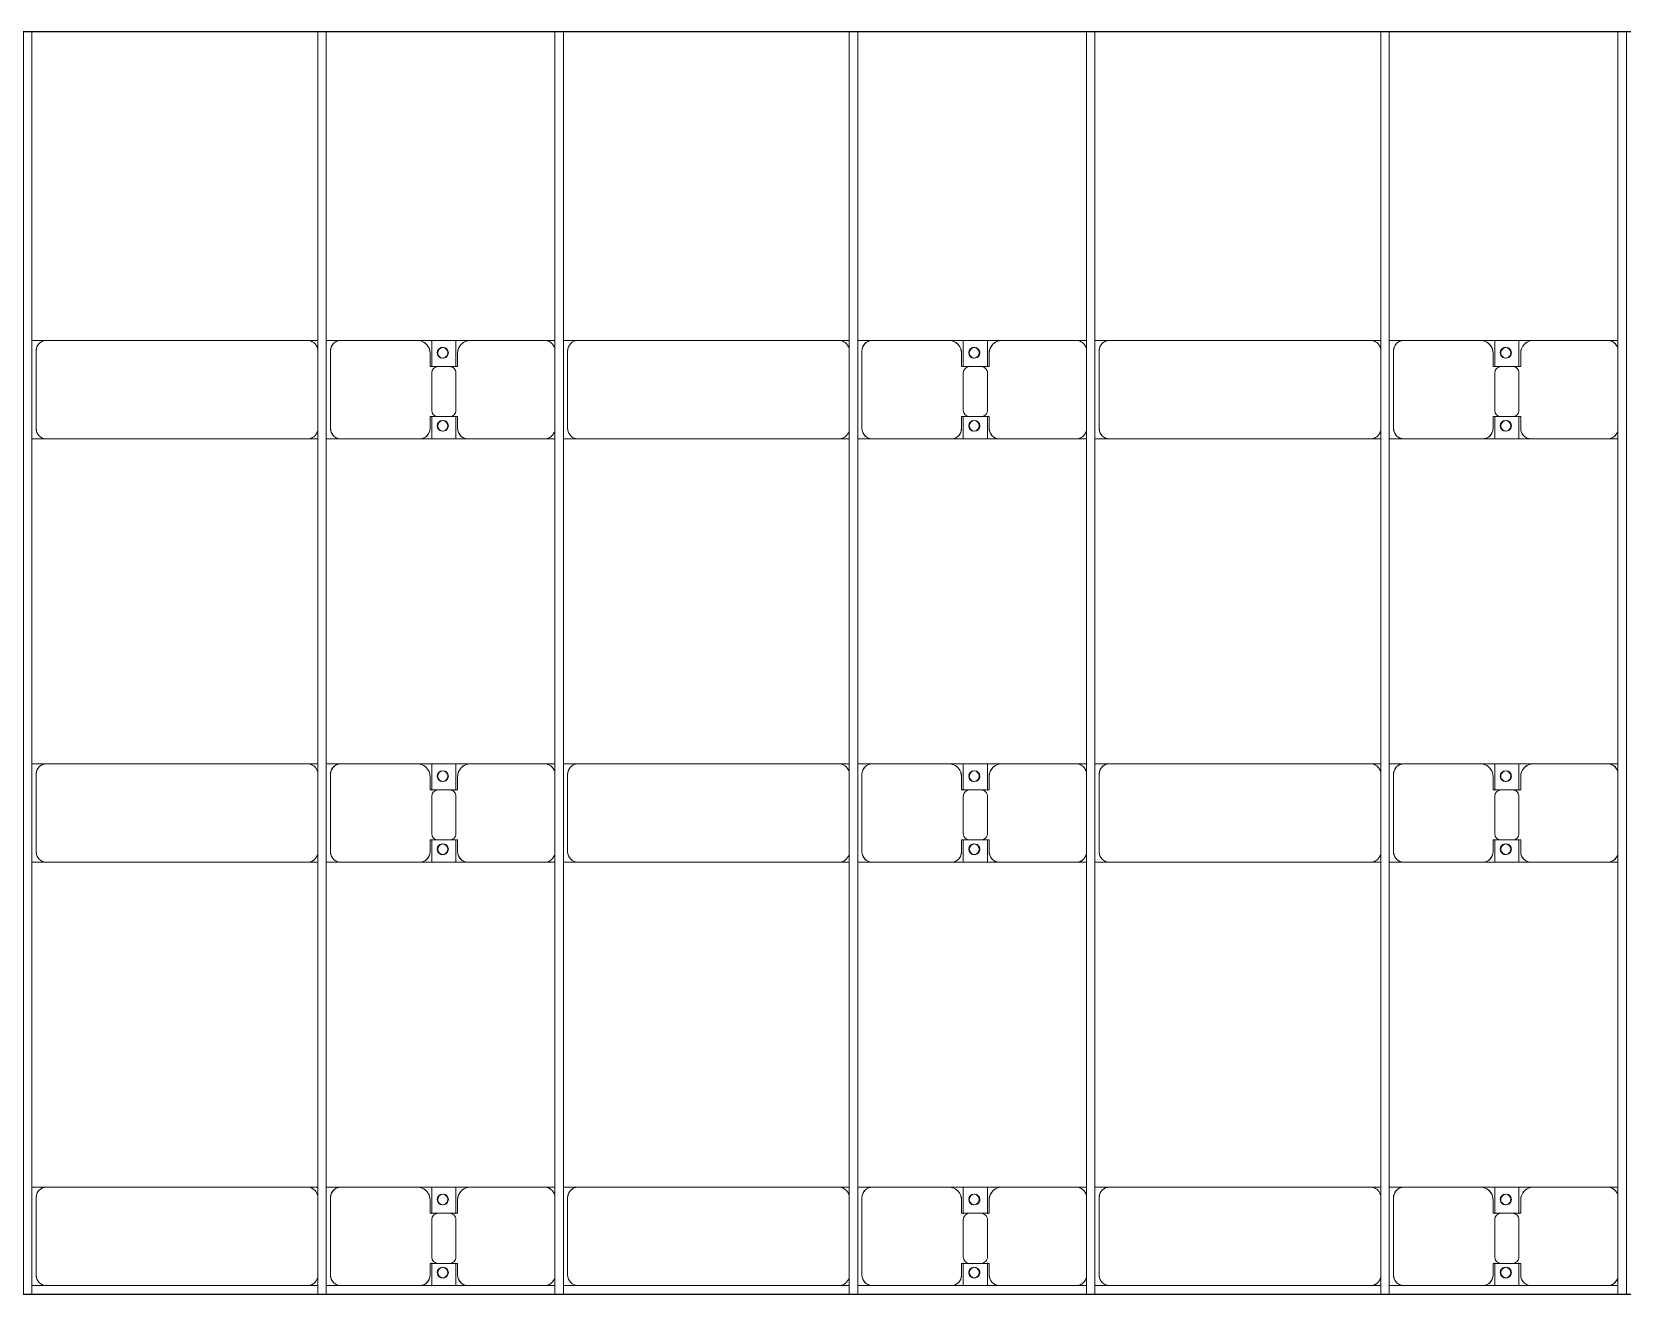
# Model space of a CAD drawing. Header units: millimetres. Extents: x -248177 to 167033, y 156986 to 268923.
# Drawn here: x -211514 to -204003, y 228459 to 234420 of the extents above; entities that cross this region are included whole.
import ezdxf

# ---------------------------------------------------------------- set-up
doc = ezdxf.new("R2010")
doc.units = ezdxf.units.MM
for name, color, linetype, lineweight in [('A-DETL-MBND', 5, 'Continuous', 9), ('A-GENM', 13, 'Continuous', 9), ('S-BEAM', 12, 'Continuous', 9)]:
    doc.layers.add(name, color=color, linetype=linetype, lineweight=lineweight)

# ---------------------------------------------------------------- blocks, each defined once
blk = doc.blocks.new('Dai phao do pin - DẢI PHAO ĐỠ PIN-V34-BỐ TRÍ KHUNG KẾT CẤU BÈ PIN 02')
at = {"layer": 'A-DETL-MBND', "color": 8}
for p, q in [((26919.7, 241.6), (26989.7, 241.6)), ((26919.7, 241.6), (26989.7, 241.6)), ((28220.3, 241.6), (26989.7, 241.6)), ((28220.3, 241.6), (28269.7, 241.6)), ((28220.3, 241.6), (28269.7, 241.6)), ((28309.7, 241.6), (28379.7, 241.6)), ((28309.7, 241.6), (28379.7, 241.6)), ((28739.7, 241.6), (28379.7, 241.6)), ((28739.7, 241.6), (28922.2, 241.6)), ((28922.2, 241.6), (28739.7, 241.6)), ((28807.8, 241.6), (28990.3, 241.6)), ((28807.8, 116.2), (28807.8, 241.6)), ((28990.3, 241.6), (28807.8, 241.6)), ((28922.2, 241.6), (28922.2, 116.2)), ((29340.3, 241.6), (28990.3, 241.6)), ((29340.3, 241.6), (29389.7, 241.6)), ((29340.3, 241.6), (29389.7, 241.6)), ((29429.7, 241.6), (29499.7, 241.6)), ((29429.7, 241.6), (29499.7, 241.6)), ((30730.3, 241.6), (29499.7, 241.6)), ((30730.3, 241.6), (30779.7, 241.6)), ((30730.3, 241.6), (30779.7, 241.6)), ((30819.7, 241.6), (30889.7, 241.6)), ((30819.7, 241.6), (30889.7, 241.6)), ((31249.7, 241.6), (30889.7, 241.6)), ((31249.7, 241.6), (31432.2, 241.6)), ((31432.2, 241.6), (31249.7, 241.6)), ((31317.8, 241.6), (31500.3, 241.6)), ((31317.8, 116.2), (31317.8, 241.6)), ((31500.3, 241.6), (31317.8, 241.6)), ((31432.2, 241.6), (31432.2, 116.2)), ((31850.3, 241.6), (31500.3, 241.6)), ((31850.3, 241.6), (31899.7, 241.6)), ((31850.3, 241.6), (31899.7, 241.6)), ((31939.7, 241.6), (32009.7, 241.6)), ((31939.7, 241.6), (32009.7, 241.6)), ((33240.3, 241.6), (32009.7, 241.6)), ((33240.3, 241.6), (33289.7, 241.6)), ((33240.3, 241.6), (33289.7, 241.6)), ((33329.7, 241.6), (33399.7, 241.6)), ((33329.7, 241.6), (33399.7, 241.6)), ((33759.7, 241.6), (33399.7, 241.6)), ((33759.7, 241.6), (33942.2, 241.6)), ((33942.2, 241.6), (33759.7, 241.6)), ((33827.8, 241.6), (34010.3, 241.6)), ((33827.8, 116.2), (33827.8, 241.6)), ((34010.3, 241.6), (33827.8, 241.6)), ((33942.2, 241.6), (33942.2, 116.2)), ((34360.3, 241.6), (34010.3, 241.6)), ((34360.3, 241.6), (34409.7, 241.6)), ((34360.3, 241.6), (34409.7, 241.6)), ((26939.7, 191.6), (26939.7, -173.4)), ((28329.7, 191.6), (28329.7, -173.4)), ((28799.7, 118.2), (28799.7, 181.6)), ((28930.3, 181.6), (28930.3, 118.2)), ((29449.7, 191.6), (29449.7, -173.4)), ((30839.7, 191.6), (30839.7, -173.4)), ((31309.7, 118.2), (31309.7, 181.6)), ((31440.3, 181.6), (31440.3, 118.2)), ((31959.7, 191.6), (31959.7, -173.4)), ((33349.7, 191.6), (33349.7, -173.4)), ((33819.7, 118.2), (33819.7, 181.6)), ((33950.3, 181.6), (33950.3, 118.2)), ((28892.2, 118.2), (28799.7, 118.2)), ((28807.8, 88.2), (28807.8, -88.2)), ((28930.3, 118.2), (28837.8, 118.2)), ((28922.2, -88.2), (28922.2, 88.2)), ((31402.2, 118.2), (31309.7, 118.2)), ((31317.8, 88.2), (31317.8, -88.2)), ((31440.3, 118.2), (31347.8, 118.2)), ((31432.2, -88.2), (31432.2, 88.2)), ((33912.2, 118.2), (33819.7, 118.2)), ((33827.8, 88.2), (33827.8, -88.2)), ((33950.3, 118.2), (33857.8, 118.2)), ((33942.2, -88.2), (33942.2, 88.2)), ((28799.7, -173.4), (28799.7, -118.2)), ((28799.7, -118.2), (28892.2, -118.2)), ((28807.8, -223.4), (28807.8, -116.2)), ((28837.8, -118.2), (28930.3, -118.2)), ((28922.2, -116.2), (28922.2, -223.4)), ((28930.3, -118.2), (28930.3, -173.4)), ((31309.7, -173.4), (31309.7, -118.2)), ((31309.7, -118.2), (31402.2, -118.2)), ((31317.8, -223.4), (31317.8, -116.2)), ((31347.8, -118.2), (31440.3, -118.2)), ((31432.2, -116.2), (31432.2, -223.4)), ((31440.3, -118.2), (31440.3, -173.4)), ((33819.7, -173.4), (33819.7, -118.2)), ((33819.7, -118.2), (33912.2, -118.2)), ((33827.8, -223.4), (33827.8, -116.2)), ((33857.8, -118.2), (33950.3, -118.2)), ((33942.2, -116.2), (33942.2, -223.4)), ((33950.3, -118.2), (33950.3, -173.4)), ((26989.7, -223.4), (26919.7, -223.4)), ((26989.7, -223.4), (26919.7, -223.4)), ((26989.7, -223.4), (28220.3, -223.4)), ((28269.7, -223.4), (28220.3, -223.4)), ((28269.7, -223.4), (28220.3, -223.4)), ((28379.7, -223.4), (28309.7, -223.4)), ((28379.7, -223.4), (28309.7, -223.4)), ((28379.7, -223.4), (28749.7, -223.4)), ((28922.2, -223.4), (28749.7, -223.4)), ((28749.7, -223.4), (28922.2, -223.4)), ((28980.3, -223.4), (28807.8, -223.4)), ((28807.8, -223.4), (28980.3, -223.4)), ((28980.3, -223.4), (29340.3, -223.4)), ((29389.7, -223.4), (29340.3, -223.4)), ((29389.7, -223.4), (29340.3, -223.4)), ((29499.7, -223.4), (29429.7, -223.4)), ((29499.7, -223.4), (29429.7, -223.4)), ((29499.7, -223.4), (30730.3, -223.4)), ((30779.7, -223.4), (30730.3, -223.4)), ((30779.7, -223.4), (30730.3, -223.4)), ((30889.7, -223.4), (30819.7, -223.4)), ((30889.7, -223.4), (30819.7, -223.4)), ((30889.7, -223.4), (31259.7, -223.4)), ((31432.2, -223.4), (31259.7, -223.4)), ((31259.7, -223.4), (31432.2, -223.4)), ((31490.3, -223.4), (31317.8, -223.4)), ((31317.8, -223.4), (31490.3, -223.4)), ((31490.3, -223.4), (31850.3, -223.4)), ((31899.7, -223.4), (31850.3, -223.4)), ((31899.7, -223.4), (31850.3, -223.4)), ((32009.7, -223.4), (31939.7, -223.4)), ((32009.7, -223.4), (31939.7, -223.4)), ((32009.7, -223.4), (33240.3, -223.4)), ((33289.7, -223.4), (33240.3, -223.4)), ((33289.7, -223.4), (33240.3, -223.4)), ((33399.7, -223.4), (33329.7, -223.4)), ((33399.7, -223.4), (33329.7, -223.4)), ((33399.7, -223.4), (33769.7, -223.4)), ((33942.2, -223.4), (33769.7, -223.4)), ((33769.7, -223.4), (33942.2, -223.4)), ((34000.3, -223.4), (33827.8, -223.4)), ((33827.8, -223.4), (34000.3, -223.4)), ((34000.3, -223.4), (34360.3, -223.4)), ((34409.7, -223.4), (34360.3, -223.4)), ((34409.7, -223.4), (34360.3, -223.4))]:
    blk.add_line(p, q, dxfattribs=at)
for centre, radius, start, end in [((26989.7, 191.6), 50, 90, 180), ((26989.7, 191.6), 50, 105, 135), ((28220.3, 191.6), 50, 15, 90), ((28220.3, 191.6), 50, 60, 90), ((28379.7, 191.6), 50, 90, 180), ((28379.7, 191.6), 50, 105, 180), ((28739.7, 181.6), 60, 360, 90), ((28739.7, 181.6), 60, 360, 60), ((28990.3, 181.6), 60, 90, 180), ((28990.3, 181.6), 60, 120, 180), ((29340.3, 191.6), 50, 15, 90), ((29340.3, 191.6), 50, 15, 75), ((29499.7, 191.6), 50, 90, 180), ((29499.7, 191.6), 50, 105, 135), ((30730.3, 191.6), 50, 15, 90), ((30730.3, 191.6), 50, 60, 90), ((30889.7, 191.6), 50, 90, 180), ((30889.7, 191.6), 50, 105, 180), ((31249.7, 181.6), 60, 0, 90), ((31249.7, 181.6), 60, 0, 60), ((31500.3, 181.6), 60, 90, 180), ((31500.3, 181.6), 60, 120, 180), ((31850.3, 191.6), 50, 15, 90), ((31850.3, 191.6), 50, 15, 75), ((32009.7, 191.6), 50, 90, 180), ((32009.7, 191.6), 50, 105, 135), ((33240.3, 191.6), 50, 15, 90), ((33240.3, 191.6), 50, 60, 90), ((33399.7, 191.6), 50, 90, 180), ((33399.7, 191.6), 50, 105, 180), ((33759.7, 181.6), 60, 360, 90), ((33759.7, 181.6), 60, 360, 60), ((34010.3, 181.6), 60, 90, 180), ((34010.3, 181.6), 60, 120, 180), ((34360.3, 191.6), 50, 15, 90), ((34360.3, 191.6), 50, 15, 75), ((26989.7, 191.6), 50, 150, 180), ((28220.3, 191.6), 50, 15, 30), ((28858.6, 183.2), 25, 0, 180), ((28858.6, 183.2), 25, 180, 0), ((28858.6, 183.2), 25, 360, 165), ((28861.4, 183.2), 25, 360, 180), ((28861.4, 183.2), 25, 90, 180), ((28861.4, 183.2), 25, 180, 0), ((28861.4, 183.2), 25, 180, 300), ((28858.6, 183.2), 25, 210, 0), ((28861.4, 183.2), 25, 15, 75), ((28861.4, 183.2), 25, 330, 345), ((29499.7, 191.6), 50, 150, 180), ((30730.3, 191.6), 50, 15, 30), ((31368.6, 183.2), 25, 360, 180), ((31368.6, 183.2), 25, 180, 360), ((31368.6, 183.2), 25, 360, 165), ((31371.4, 183.2), 25, 360, 180), ((31371.4, 183.2), 25, 90, 180), ((31371.4, 183.2), 25, 180, 0), ((31371.4, 183.2), 25, 180, 300), ((31368.6, 183.2), 25, 210, 360), ((31371.4, 183.2), 25, 15, 75), ((31371.4, 183.2), 25, 330, 345), ((32009.7, 191.6), 50, 150, 180), ((33240.3, 191.6), 50, 15, 30), ((33878.6, 183.2), 25, 360, 180), ((33878.6, 183.2), 25, 180, 0), ((33878.6, 183.2), 25, 360, 165), ((33881.4, 183.2), 25, 0, 180), ((33881.4, 183.2), 25, 90, 180), ((33881.4, 183.2), 25, 180, 0), ((33881.4, 183.2), 25, 180, 300), ((33878.6, 183.2), 25, 210, 0), ((33881.4, 183.2), 25, 15, 75), ((33881.4, 183.2), 25, 330, 345), ((28837.8, 88.2), 30, 90, 180), ((28892.2, 88.2), 30, 0, 90), ((31347.8, 88.2), 30, 90, 180), ((31402.2, 88.2), 30, 0, 90), ((33857.8, 88.2), 30, 90, 180), ((33912.2, 88.2), 30, 0, 90), ((28837.8, -88.2), 30, 180, 270), ((28858.6, -161.8), 25, 360, 180), ((28858.6, -161.8), 25, 105, 165), ((28861.4, -161.8), 25, 360, 180), ((28861.4, -161.8), 25, 105, 180), ((28858.6, -161.8), 25, 360, 75), ((28861.4, -161.8), 25, 15, 75), ((28892.2, -88.2), 30, 270, 0), ((31347.8, -88.2), 30, 180, 270), ((31368.6, -161.8), 25, 360, 180), ((31368.6, -161.8), 25, 105, 165), ((31371.4, -161.8), 25, 0, 180), ((31371.4, -161.8), 25, 105, 180), ((31368.6, -161.8), 25, 360, 75), ((31371.4, -161.8), 25, 15, 75), ((31402.2, -88.2), 30, 270, 0), ((33857.8, -88.2), 30, 180, 270), ((33878.6, -161.8), 25, 360, 180), ((33878.6, -161.8), 25, 105, 165), ((33881.4, -161.8), 25, 0, 180), ((33881.4, -161.8), 25, 105, 180), ((33878.6, -161.8), 25, 360, 75), ((33881.4, -161.8), 25, 15, 75), ((33912.2, -88.2), 30, 270, 0), ((26989.7, -173.4), 50, 180, 270), ((26989.7, -173.4), 50, 180, 210), ((26989.7, -173.4), 50, 240, 270), ((28220.3, -173.4), 50, 270, 345), ((28220.3, -173.4), 50, 285, 300), ((28220.3, -173.4), 50, 330, 345), ((28379.7, -173.4), 50, 180, 270), ((28379.7, -173.4), 50, 180, 255), ((28749.7, -173.4), 50, 270, 360), ((28749.7, -173.4), 50, 285, 360), ((28858.6, -161.8), 25, 180, 0), ((28858.6, -161.8), 25, 195, 0), ((28861.4, -161.8), 25, 180, 0), ((28861.4, -161.8), 25, 180, 270), ((28861.4, -161.8), 25, 285, 345), ((28980.3, -173.4), 50, 180, 270), ((28980.3, -173.4), 50, 180, 255), ((29340.3, -173.4), 50, 270, 345), ((29340.3, -173.4), 50, 285, 345), ((29499.7, -173.4), 50, 180, 270), ((29499.7, -173.4), 50, 180, 210), ((29499.7, -173.4), 50, 240, 270), ((30730.3, -173.4), 50, 270, 345), ((30730.3, -173.4), 50, 285, 300), ((30730.3, -173.4), 50, 330, 345), ((30889.7, -173.4), 50, 180, 270), ((30889.7, -173.4), 50, 180, 255), ((31259.7, -173.4), 50, 270, 360), ((31259.7, -173.4), 50, 285, 360), ((31368.6, -161.8), 25, 180, 360), ((31368.6, -161.8), 25, 195, 360), ((31371.4, -161.8), 25, 180, 0), ((31371.4, -161.8), 25, 180, 270), ((31371.4, -161.8), 25, 285, 345), ((31490.3, -173.4), 50, 180, 270), ((31490.3, -173.4), 50, 180, 255), ((31850.3, -173.4), 50, 270, 345), ((31850.3, -173.4), 50, 285, 345), ((32009.7, -173.4), 50, 180, 270), ((32009.7, -173.4), 50, 180, 210), ((32009.7, -173.4), 50, 240, 270), ((33240.3, -173.4), 50, 270, 345), ((33240.3, -173.4), 50, 285, 300), ((33240.3, -173.4), 50, 330, 345), ((33399.7, -173.4), 50, 180, 270), ((33399.7, -173.4), 50, 180, 255), ((33769.7, -173.4), 50, 270, 360), ((33769.7, -173.4), 50, 285, 360), ((33878.6, -161.8), 25, 180, 0), ((33878.6, -161.8), 25, 195, 360), ((33881.4, -161.8), 25, 180, 0), ((33881.4, -161.8), 25, 180, 270), ((33881.4, -161.8), 25, 285, 345), ((34000.3, -173.4), 50, 180, 270), ((34000.3, -173.4), 50, 180, 255), ((34360.3, -173.4), 50, 270, 345), ((34360.3, -173.4), 50, 285, 345)]:
    blk.add_arc(centre, radius, start, end, dxfattribs=at)
blk = doc.blocks.new('Dai phao do pin - DẢI PHAO ĐỠ PIN-V35-BỐ TRÍ KHUNG KẾT CẤU BÈ PIN 02')
at = {"layer": 'A-DETL-MBND', "color": 8}
for p, q in [((26919.7, 241.6), (26989.7, 241.6)), ((26919.7, 241.6), (26989.7, 241.6)), ((28220.3, 241.6), (26989.7, 241.6)), ((28220.3, 241.6), (28269.7, 241.6)), ((28220.3, 241.6), (28269.7, 241.6)), ((28309.7, 241.6), (28379.7, 241.6)), ((28309.7, 241.6), (28379.7, 241.6)), ((28739.7, 241.6), (28379.7, 241.6)), ((28739.7, 241.6), (28922.2, 241.6)), ((28922.2, 241.6), (28739.7, 241.6)), ((28807.8, 241.6), (28990.3, 241.6)), ((28807.8, 116.2), (28807.8, 241.6)), ((28990.3, 241.6), (28807.8, 241.6)), ((28922.2, 241.6), (28922.2, 116.2)), ((29340.3, 241.6), (28990.3, 241.6)), ((29340.3, 241.6), (29389.7, 241.6)), ((29340.3, 241.6), (29389.7, 241.6)), ((29429.7, 241.6), (29499.7, 241.6)), ((29429.7, 241.6), (29499.7, 241.6)), ((30730.3, 241.6), (29499.7, 241.6)), ((30730.3, 241.6), (30779.7, 241.6)), ((30730.3, 241.6), (30779.7, 241.6)), ((30819.7, 241.6), (30889.7, 241.6)), ((30819.7, 241.6), (30889.7, 241.6)), ((31249.7, 241.6), (30889.7, 241.6)), ((31249.7, 241.6), (31432.2, 241.6)), ((31432.2, 241.6), (31249.7, 241.6)), ((31317.8, 241.6), (31500.3, 241.6)), ((31317.8, 116.2), (31317.8, 241.6)), ((31500.3, 241.6), (31317.8, 241.6)), ((31432.2, 241.6), (31432.2, 116.2)), ((31850.3, 241.6), (31500.3, 241.6)), ((31850.3, 241.6), (31899.7, 241.6)), ((31850.3, 241.6), (31899.7, 241.6)), ((31939.7, 241.6), (32009.7, 241.6)), ((31939.7, 241.6), (32009.7, 241.6)), ((33240.3, 241.6), (32009.7, 241.6)), ((33240.3, 241.6), (33289.7, 241.6)), ((33240.3, 241.6), (33289.7, 241.6)), ((33329.7, 241.6), (33399.7, 241.6)), ((33329.7, 241.6), (33399.7, 241.6)), ((33759.7, 241.6), (33399.7, 241.6)), ((33759.7, 241.6), (33942.2, 241.6)), ((33942.2, 241.6), (33759.7, 241.6)), ((33827.8, 241.6), (34010.3, 241.6)), ((33827.8, 116.2), (33827.8, 241.6)), ((34010.3, 241.6), (33827.8, 241.6)), ((33942.2, 241.6), (33942.2, 116.2)), ((34360.3, 241.6), (34010.3, 241.6)), ((34360.3, 241.6), (34409.7, 241.6)), ((34360.3, 241.6), (34409.7, 241.6)), ((26939.7, 191.6), (26939.7, -173.4)), ((28329.7, 191.6), (28329.7, -173.4)), ((28799.7, 118.2), (28799.7, 181.6)), ((28930.3, 181.6), (28930.3, 118.2)), ((29449.7, 191.6), (29449.7, -173.4)), ((30839.7, 191.6), (30839.7, -173.4)), ((31309.7, 118.2), (31309.7, 181.6)), ((31440.3, 181.6), (31440.3, 118.2)), ((31959.7, 191.6), (31959.7, -173.4)), ((33349.7, 191.6), (33349.7, -173.4)), ((33819.7, 118.2), (33819.7, 181.6)), ((33950.3, 181.6), (33950.3, 118.2)), ((28892.2, 118.2), (28799.7, 118.2)), ((28807.8, 88.2), (28807.8, -88.2)), ((28930.3, 118.2), (28837.8, 118.2)), ((28922.2, -88.2), (28922.2, 88.2)), ((31402.2, 118.2), (31309.7, 118.2)), ((31317.8, 88.2), (31317.8, -88.2)), ((31440.3, 118.2), (31347.8, 118.2)), ((31432.2, -88.2), (31432.2, 88.2)), ((33912.2, 118.2), (33819.7, 118.2)), ((33827.8, 88.2), (33827.8, -88.2)), ((33950.3, 118.2), (33857.8, 118.2)), ((33942.2, -88.2), (33942.2, 88.2)), ((28799.7, -173.4), (28799.7, -118.2)), ((28799.7, -118.2), (28892.2, -118.2)), ((28807.8, -223.4), (28807.8, -116.2)), ((28837.8, -118.2), (28930.3, -118.2)), ((28922.2, -116.2), (28922.2, -223.4)), ((28930.3, -118.2), (28930.3, -173.4)), ((31309.7, -173.4), (31309.7, -118.2)), ((31309.7, -118.2), (31402.2, -118.2)), ((31317.8, -223.4), (31317.8, -116.2)), ((31347.8, -118.2), (31440.3, -118.2)), ((31432.2, -116.2), (31432.2, -223.4)), ((31440.3, -118.2), (31440.3, -173.4)), ((33819.7, -173.4), (33819.7, -118.2)), ((33819.7, -118.2), (33912.2, -118.2)), ((33827.8, -223.4), (33827.8, -116.2)), ((33857.8, -118.2), (33950.3, -118.2)), ((33942.2, -116.2), (33942.2, -223.4)), ((33950.3, -118.2), (33950.3, -173.4)), ((26989.7, -223.4), (26919.7, -223.4)), ((26989.7, -223.4), (26919.7, -223.4)), ((26989.7, -223.4), (28220.3, -223.4)), ((28269.7, -223.4), (28220.3, -223.4)), ((28269.7, -223.4), (28220.3, -223.4)), ((28379.7, -223.4), (28309.7, -223.4)), ((28379.7, -223.4), (28309.7, -223.4)), ((28379.7, -223.4), (28749.7, -223.4)), ((28922.2, -223.4), (28749.7, -223.4)), ((28749.7, -223.4), (28922.2, -223.4)), ((28980.3, -223.4), (28807.8, -223.4)), ((28807.8, -223.4), (28980.3, -223.4)), ((28980.3, -223.4), (29340.3, -223.4)), ((29389.7, -223.4), (29340.3, -223.4)), ((29389.7, -223.4), (29340.3, -223.4)), ((29499.7, -223.4), (29429.7, -223.4)), ((29499.7, -223.4), (29429.7, -223.4)), ((29499.7, -223.4), (30730.3, -223.4)), ((30779.7, -223.4), (30730.3, -223.4)), ((30779.7, -223.4), (30730.3, -223.4)), ((30889.7, -223.4), (30819.7, -223.4)), ((30889.7, -223.4), (30819.7, -223.4)), ((30889.7, -223.4), (31259.7, -223.4)), ((31432.2, -223.4), (31259.7, -223.4)), ((31259.7, -223.4), (31432.2, -223.4)), ((31490.3, -223.4), (31317.8, -223.4)), ((31317.8, -223.4), (31490.3, -223.4)), ((31490.3, -223.4), (31850.3, -223.4)), ((31899.7, -223.4), (31850.3, -223.4)), ((31899.7, -223.4), (31850.3, -223.4)), ((32009.7, -223.4), (31939.7, -223.4)), ((32009.7, -223.4), (31939.7, -223.4)), ((32009.7, -223.4), (33240.3, -223.4)), ((33289.7, -223.4), (33240.3, -223.4)), ((33289.7, -223.4), (33240.3, -223.4)), ((33399.7, -223.4), (33329.7, -223.4)), ((33399.7, -223.4), (33329.7, -223.4)), ((33399.7, -223.4), (33769.7, -223.4)), ((33942.2, -223.4), (33769.7, -223.4)), ((33769.7, -223.4), (33942.2, -223.4)), ((34000.3, -223.4), (33827.8, -223.4)), ((33827.8, -223.4), (34000.3, -223.4)), ((34000.3, -223.4), (34360.3, -223.4)), ((34409.7, -223.4), (34360.3, -223.4)), ((34409.7, -223.4), (34360.3, -223.4))]:
    blk.add_line(p, q, dxfattribs=at)
for centre, radius, start, end in [((26989.7, 191.6), 50, 90, 180), ((26989.7, 191.6), 50, 105, 135), ((28220.3, 191.6), 50, 15, 90), ((28220.3, 191.6), 50, 60, 90), ((28379.7, 191.6), 50, 90, 180), ((28379.7, 191.6), 50, 105, 180), ((28739.7, 181.6), 60, 360, 90), ((28739.7, 181.6), 60, 1.49749, 60), ((28990.3, 181.6), 60, 90, 180), ((28990.3, 181.6), 60, 120, 178.50419), ((29340.3, 191.6), 50, 15, 90), ((29340.3, 191.6), 50, 15, 75), ((29499.7, 191.6), 50, 90, 180), ((29499.7, 191.6), 50, 105, 135), ((30730.3, 191.6), 50, 15, 90), ((30730.3, 191.6), 50, 60, 90), ((30889.7, 191.6), 50, 90, 180), ((30889.7, 191.6), 50, 105, 180), ((31249.7, 181.6), 60, 0, 90), ((31249.7, 181.6), 60, 1.46539, 60), ((31500.3, 181.6), 60, 90, 180), ((31500.3, 181.6), 60, 120, 178.53629), ((31850.3, 191.6), 50, 15, 90), ((31850.3, 191.6), 50, 15, 75), ((32009.7, 191.6), 50, 90, 180), ((32009.7, 191.6), 50, 105, 135), ((33240.3, 191.6), 50, 15, 90), ((33240.3, 191.6), 50, 60, 90), ((33399.7, 191.6), 50, 90, 180), ((33399.7, 191.6), 50, 105, 180), ((33759.7, 181.6), 60, 360, 90), ((33759.7, 181.6), 60, 1.43329, 60), ((34010.3, 181.6), 60, 90, 180), ((34010.3, 181.6), 60, 120, 178.56839), ((34360.3, 191.6), 50, 15, 90), ((34360.3, 191.6), 50, 15, 75), ((26989.7, 191.6), 50, 150, 180), ((28220.3, 191.6), 50, 15, 30), ((28858.6, 183.2), 25, 0, 180), ((28858.6, 183.2), 25, 180, 0), ((28858.6, 183.2), 25, 360, 165), ((28861.4, 183.2), 25, 360, 180), ((28861.4, 183.2), 25, 90, 180), ((28861.4, 183.2), 25, 180, 0), ((28861.4, 183.2), 25, 180.1106, 300), ((28858.6, 183.2), 25, 210, 359.88795), ((28861.4, 183.2), 25, 15, 75), ((28861.4, 183.2), 25, 330, 345), ((29499.7, 191.6), 50, 150, 180), ((30730.3, 191.6), 50, 15, 30), ((31368.6, 183.2), 25, 360, 180), ((31368.6, 183.2), 25, 180, 360), ((31368.6, 183.2), 25, 360, 165), ((31371.4, 183.2), 25, 360, 180), ((31371.4, 183.2), 25, 90, 180), ((31371.4, 183.2), 25, 180, 0), ((31371.4, 183.2), 25, 180.18764, 300), ((31368.6, 183.2), 25, 210, 359.81091), ((31371.4, 183.2), 25, 15, 75), ((31371.4, 183.2), 25, 330, 345), ((32009.7, 191.6), 50, 150, 180), ((33240.3, 191.6), 50, 15, 30), ((33878.6, 183.2), 25, 360, 180), ((33878.6, 183.2), 25, 180, 0), ((33878.6, 183.2), 25, 360, 165), ((33881.4, 183.2), 25, 0, 180), ((33881.4, 183.2), 25, 90, 180), ((33881.4, 183.2), 25, 180, 0), ((33881.4, 183.2), 25, 180.26469, 300), ((33878.6, 183.2), 25, 210, 359.73386), ((33881.4, 183.2), 25, 15, 75), ((33881.4, 183.2), 25, 330, 345), ((28837.8, 88.2), 30, 90, 180), ((28892.2, 88.2), 30, 0, 90), ((31347.8, 88.2), 30, 90, 180), ((31402.2, 88.2), 30, 0, 90), ((33857.8, 88.2), 30, 90, 180), ((33912.2, 88.2), 30, 0, 90), ((28837.8, -88.2), 30, 180, 270), ((28858.6, -161.8), 25, 360, 180), ((28858.6, -161.8), 25, 105, 165), ((28861.4, -161.8), 25, 360, 180), ((28861.4, -161.8), 25, 105, 180), ((28858.6, -161.8), 25, 360, 75), ((28861.4, -161.8), 25, 15, 75), ((28892.2, -88.2), 30, 270, 0), ((31347.8, -88.2), 30, 180, 270), ((31368.6, -161.8), 25, 360, 180), ((31368.6, -161.8), 25, 105, 165), ((31371.4, -161.8), 25, 0, 180), ((31371.4, -161.8), 25, 105, 180), ((31368.6, -161.8), 25, 360, 75), ((31371.4, -161.8), 25, 15, 75), ((31402.2, -88.2), 30, 270, 0), ((33857.8, -88.2), 30, 180, 270), ((33878.6, -161.8), 25, 360, 180), ((33878.6, -161.8), 25, 105, 165), ((33881.4, -161.8), 25, 0, 180), ((33881.4, -161.8), 25, 105, 180), ((33878.6, -161.8), 25, 360, 75), ((33881.4, -161.8), 25, 15, 75), ((33912.2, -88.2), 30, 270, 0), ((26989.7, -173.4), 50, 180, 270), ((26989.7, -173.4), 50, 180, 210), ((26989.7, -173.4), 50, 240, 270), ((28220.3, -173.4), 50, 270, 345), ((28220.3, -173.4), 50, 285, 300), ((28220.3, -173.4), 50, 330, 345), ((28379.7, -173.4), 50, 180, 270), ((28379.7, -173.4), 50, 180, 255), ((28749.7, -173.4), 50, 270, 360), ((28749.7, -173.4), 50, 285, 360), ((28858.6, -161.8), 25, 180, 0), ((28858.6, -161.8), 25, 195, 0), ((28861.4, -161.8), 25, 180, 0), ((28861.4, -161.8), 25, 180, 270), ((28861.4, -161.8), 25, 285, 345), ((28980.3, -173.4), 50, 180, 270), ((28980.3, -173.4), 50, 180, 255), ((29340.3, -173.4), 50, 270, 345), ((29340.3, -173.4), 50, 285, 345), ((29499.7, -173.4), 50, 180, 270), ((29499.7, -173.4), 50, 180, 210), ((29499.7, -173.4), 50, 240, 270), ((30730.3, -173.4), 50, 270, 345), ((30730.3, -173.4), 50, 285, 300), ((30730.3, -173.4), 50, 330, 345), ((30889.7, -173.4), 50, 180, 270), ((30889.7, -173.4), 50, 180, 255), ((31259.7, -173.4), 50, 270, 360), ((31259.7, -173.4), 50, 285, 360), ((31368.6, -161.8), 25, 180, 360), ((31368.6, -161.8), 25, 195, 360), ((31371.4, -161.8), 25, 180, 0), ((31371.4, -161.8), 25, 180, 270), ((31371.4, -161.8), 25, 285, 345), ((31490.3, -173.4), 50, 180, 270), ((31490.3, -173.4), 50, 180, 255), ((31850.3, -173.4), 50, 270, 345), ((31850.3, -173.4), 50, 285, 345), ((32009.7, -173.4), 50, 180, 270), ((32009.7, -173.4), 50, 180, 210), ((32009.7, -173.4), 50, 240, 270), ((33240.3, -173.4), 50, 270, 345), ((33240.3, -173.4), 50, 285, 300), ((33240.3, -173.4), 50, 330, 345), ((33399.7, -173.4), 50, 180, 270), ((33399.7, -173.4), 50, 180, 255), ((33769.7, -173.4), 50, 270, 360), ((33769.7, -173.4), 50, 285, 360), ((33878.6, -161.8), 25, 180, 0), ((33878.6, -161.8), 25, 195, 360), ((33881.4, -161.8), 25, 180, 0), ((33881.4, -161.8), 25, 180, 270), ((33881.4, -161.8), 25, 285, 345), ((34000.3, -173.4), 50, 180, 270), ((34000.3, -173.4), 50, 180, 255), ((34360.3, -173.4), 50, 270, 345), ((34360.3, -173.4), 50, 285, 345)]:
    blk.add_arc(centre, radius, start, end, dxfattribs=at)
blk = doc.blocks.new('Dai phao do pin - DẢI PHAO ĐỠ PIN-V36-BỐ TRÍ KHUNG KẾT CẤU BÈ PIN 02')
at = {"layer": 'A-DETL-MBND', "color": 8}
for p, q in [((26919.7, 241.6), (26989.7, 241.6)), ((26919.7, 241.6), (26989.7, 241.6)), ((28220.3, 241.6), (26989.7, 241.6)), ((28220.3, 241.6), (28269.7, 241.6)), ((28220.3, 241.6), (28269.7, 241.6)), ((28309.7, 241.6), (28379.7, 241.6)), ((28309.7, 241.6), (28379.7, 241.6)), ((28739.7, 241.6), (28379.7, 241.6)), ((28739.7, 241.6), (28922.2, 241.6)), ((28922.2, 241.6), (28739.7, 241.6)), ((28807.8, 241.6), (28990.3, 241.6)), ((28807.8, 116.2), (28807.8, 241.6)), ((28990.3, 241.6), (28807.8, 241.6)), ((28922.2, 241.6), (28922.2, 116.2)), ((29340.3, 241.6), (28990.3, 241.6)), ((29340.3, 241.6), (29389.7, 241.6)), ((29340.3, 241.6), (29389.7, 241.6)), ((29429.7, 241.6), (29499.7, 241.6)), ((29429.7, 241.6), (29499.7, 241.6)), ((30730.3, 241.6), (29499.7, 241.6)), ((30730.3, 241.6), (30779.7, 241.6)), ((30730.3, 241.6), (30779.7, 241.6)), ((30819.7, 241.6), (30889.7, 241.6)), ((30819.7, 241.6), (30889.7, 241.6)), ((31249.7, 241.6), (30889.7, 241.6)), ((31249.7, 241.6), (31432.2, 241.6)), ((31432.2, 241.6), (31249.7, 241.6)), ((31317.8, 241.6), (31500.3, 241.6)), ((31317.8, 116.2), (31317.8, 241.6)), ((31500.3, 241.6), (31317.8, 241.6)), ((31432.2, 241.6), (31432.2, 116.2)), ((31850.3, 241.6), (31500.3, 241.6)), ((31850.3, 241.6), (31899.7, 241.6)), ((31850.3, 241.6), (31899.7, 241.6)), ((31939.7, 241.6), (32009.7, 241.6)), ((31939.7, 241.6), (32009.7, 241.6)), ((33240.3, 241.6), (32009.7, 241.6)), ((33240.3, 241.6), (33289.7, 241.6)), ((33240.3, 241.6), (33289.7, 241.6)), ((33329.7, 241.6), (33399.7, 241.6)), ((33329.7, 241.6), (33399.7, 241.6)), ((33759.7, 241.6), (33399.7, 241.6)), ((33759.7, 241.6), (33942.2, 241.6)), ((33942.2, 241.6), (33759.7, 241.6)), ((33827.8, 241.6), (34010.3, 241.6)), ((33827.8, 116.2), (33827.8, 241.6)), ((34010.3, 241.6), (33827.8, 241.6)), ((33942.2, 241.6), (33942.2, 116.2)), ((34360.3, 241.6), (34010.3, 241.6)), ((34360.3, 241.6), (34409.7, 241.6)), ((34360.3, 241.6), (34409.7, 241.6)), ((26939.7, 191.6), (26939.7, -173.4)), ((28329.7, 191.6), (28329.7, -173.4)), ((28799.7, 118.2), (28799.7, 181.6)), ((28930.3, 181.6), (28930.3, 118.2)), ((29449.7, 191.6), (29449.7, -173.4)), ((30839.7, 191.6), (30839.7, -173.4)), ((31309.7, 118.2), (31309.7, 181.6)), ((31440.3, 181.6), (31440.3, 118.2)), ((31959.7, 191.6), (31959.7, -173.4)), ((33349.7, 191.6), (33349.7, -173.4)), ((33819.7, 118.2), (33819.7, 181.6)), ((33950.3, 181.6), (33950.3, 118.2)), ((28892.2, 118.2), (28799.7, 118.2)), ((28807.8, 88.2), (28807.8, -88.2)), ((28930.3, 118.2), (28837.8, 118.2)), ((28922.2, -88.2), (28922.2, 88.2)), ((31402.2, 118.2), (31309.7, 118.2)), ((31317.8, 88.2), (31317.8, -88.2)), ((31440.3, 118.2), (31347.8, 118.2)), ((31432.2, -88.2), (31432.2, 88.2)), ((33912.2, 118.2), (33819.7, 118.2)), ((33827.8, 88.2), (33827.8, -88.2)), ((33950.3, 118.2), (33857.8, 118.2)), ((33942.2, -88.2), (33942.2, 88.2)), ((28799.7, -173.4), (28799.7, -118.2)), ((28799.7, -118.2), (28892.2, -118.2)), ((28807.8, -223.4), (28807.8, -116.2)), ((28837.8, -118.2), (28930.3, -118.2)), ((28922.2, -116.2), (28922.2, -223.4)), ((28930.3, -118.2), (28930.3, -173.4)), ((31309.7, -173.4), (31309.7, -118.2)), ((31309.7, -118.2), (31402.2, -118.2)), ((31317.8, -223.4), (31317.8, -116.2)), ((31347.8, -118.2), (31440.3, -118.2)), ((31432.2, -116.2), (31432.2, -223.4)), ((31440.3, -118.2), (31440.3, -173.4)), ((33819.7, -173.4), (33819.7, -118.2)), ((33819.7, -118.2), (33912.2, -118.2)), ((33827.8, -223.4), (33827.8, -116.2)), ((33857.8, -118.2), (33950.3, -118.2)), ((33942.2, -116.2), (33942.2, -223.4)), ((33950.3, -118.2), (33950.3, -173.4)), ((26989.7, -223.4), (26919.7, -223.4)), ((26989.7, -223.4), (26919.7, -223.4)), ((26989.7, -223.4), (28220.3, -223.4)), ((28269.7, -223.4), (28220.3, -223.4)), ((28269.7, -223.4), (28220.3, -223.4)), ((28379.7, -223.4), (28309.7, -223.4)), ((28379.7, -223.4), (28309.7, -223.4)), ((28379.7, -223.4), (28749.7, -223.4)), ((28922.2, -223.4), (28749.7, -223.4)), ((28749.7, -223.4), (28922.2, -223.4)), ((28980.3, -223.4), (28807.8, -223.4)), ((28807.8, -223.4), (28980.3, -223.4)), ((28980.3, -223.4), (29340.3, -223.4)), ((29389.7, -223.4), (29340.3, -223.4)), ((29389.7, -223.4), (29340.3, -223.4)), ((29499.7, -223.4), (29429.7, -223.4)), ((29499.7, -223.4), (29429.7, -223.4)), ((29499.7, -223.4), (30730.3, -223.4)), ((30779.7, -223.4), (30730.3, -223.4)), ((30779.7, -223.4), (30730.3, -223.4)), ((30889.7, -223.4), (30819.7, -223.4)), ((30889.7, -223.4), (30819.7, -223.4)), ((30889.7, -223.4), (31259.7, -223.4)), ((31432.2, -223.4), (31259.7, -223.4)), ((31259.7, -223.4), (31432.2, -223.4)), ((31490.3, -223.4), (31317.8, -223.4)), ((31317.8, -223.4), (31490.3, -223.4)), ((31490.3, -223.4), (31850.3, -223.4)), ((31899.7, -223.4), (31850.3, -223.4)), ((31899.7, -223.4), (31850.3, -223.4)), ((32009.7, -223.4), (31939.7, -223.4)), ((32009.7, -223.4), (31939.7, -223.4)), ((32009.7, -223.4), (33240.3, -223.4)), ((33289.7, -223.4), (33240.3, -223.4)), ((33289.7, -223.4), (33240.3, -223.4)), ((33399.7, -223.4), (33329.7, -223.4)), ((33399.7, -223.4), (33329.7, -223.4)), ((33399.7, -223.4), (33769.7, -223.4)), ((33942.2, -223.4), (33769.7, -223.4)), ((33769.7, -223.4), (33942.2, -223.4)), ((34000.3, -223.4), (33827.8, -223.4)), ((33827.8, -223.4), (34000.3, -223.4)), ((34000.3, -223.4), (34360.3, -223.4)), ((34409.7, -223.4), (34360.3, -223.4)), ((34409.7, -223.4), (34360.3, -223.4))]:
    blk.add_line(p, q, dxfattribs=at)
for centre, radius, start, end in [((26989.7, 191.6), 50, 90, 180), ((26989.7, 191.6), 50, 105, 135), ((28220.3, 191.6), 50, 15, 90), ((28220.3, 191.6), 50, 60, 90), ((28379.7, 191.6), 50, 90, 180), ((28379.7, 191.6), 50, 105, 180), ((28739.7, 181.6), 60, 360, 90), ((28739.7, 181.6), 60, 360, 60), ((28990.3, 181.6), 60, 90, 180), ((28990.3, 181.6), 60, 120, 180), ((29340.3, 191.6), 50, 15, 90), ((29340.3, 191.6), 50, 15, 75), ((29499.7, 191.6), 50, 90, 180), ((29499.7, 191.6), 50, 105, 135), ((30730.3, 191.6), 50, 15, 90), ((30730.3, 191.6), 50, 60, 90), ((30889.7, 191.6), 50, 90, 180), ((30889.7, 191.6), 50, 105, 180), ((31249.7, 181.6), 60, 0, 90), ((31249.7, 181.6), 60, 0, 60), ((31500.3, 181.6), 60, 90, 180), ((31500.3, 181.6), 60, 120, 180), ((31850.3, 191.6), 50, 15, 90), ((31850.3, 191.6), 50, 15, 75), ((32009.7, 191.6), 50, 90, 180), ((32009.7, 191.6), 50, 105, 135), ((33240.3, 191.6), 50, 15, 90), ((33240.3, 191.6), 50, 60, 90), ((33399.7, 191.6), 50, 90, 180), ((33399.7, 191.6), 50, 105, 180), ((33759.7, 181.6), 60, 360, 90), ((33759.7, 181.6), 60, 360, 60), ((34010.3, 181.6), 60, 90, 180), ((34010.3, 181.6), 60, 120, 180), ((34360.3, 191.6), 50, 15, 90), ((34360.3, 191.6), 50, 15, 75), ((26989.7, 191.6), 50, 150, 180), ((28220.3, 191.6), 50, 15, 30), ((28858.6, 183.2), 25, 0, 180), ((28858.6, 183.2), 25, 180, 0), ((28858.6, 183.2), 25, 360, 165), ((28861.4, 183.2), 25, 360, 180), ((28861.4, 183.2), 25, 90, 180), ((28861.4, 183.2), 25, 180, 0), ((28861.4, 183.2), 25, 180, 300), ((28858.6, 183.2), 25, 210, 0), ((28861.4, 183.2), 25, 15, 75), ((28861.4, 183.2), 25, 330, 345), ((29499.7, 191.6), 50, 150, 180), ((30730.3, 191.6), 50, 15, 30), ((31368.6, 183.2), 25, 360, 180), ((31368.6, 183.2), 25, 180, 360), ((31368.6, 183.2), 25, 360, 165), ((31371.4, 183.2), 25, 360, 180), ((31371.4, 183.2), 25, 90, 180), ((31371.4, 183.2), 25, 180, 0), ((31371.4, 183.2), 25, 180, 300), ((31368.6, 183.2), 25, 210, 360), ((31371.4, 183.2), 25, 15, 75), ((31371.4, 183.2), 25, 330, 345), ((32009.7, 191.6), 50, 150, 180), ((33240.3, 191.6), 50, 15, 30), ((33878.6, 183.2), 25, 360, 180), ((33878.6, 183.2), 25, 180, 0), ((33878.6, 183.2), 25, 360, 165), ((33881.4, 183.2), 25, 0, 180), ((33881.4, 183.2), 25, 90, 180), ((33881.4, 183.2), 25, 180, 0), ((33881.4, 183.2), 25, 180, 300), ((33878.6, 183.2), 25, 210, 0), ((33881.4, 183.2), 25, 15, 75), ((33881.4, 183.2), 25, 330, 345), ((28837.8, 88.2), 30, 90, 180), ((28892.2, 88.2), 30, 0, 90), ((31347.8, 88.2), 30, 90, 180), ((31402.2, 88.2), 30, 0, 90), ((33857.8, 88.2), 30, 90, 180), ((33912.2, 88.2), 30, 0, 90), ((28837.8, -88.2), 30, 180, 270), ((28858.6, -161.8), 25, 360, 180), ((28858.6, -161.8), 25, 105, 165), ((28861.4, -161.8), 25, 360, 180), ((28861.4, -161.8), 25, 105, 180), ((28858.6, -161.8), 25, 360, 75), ((28861.4, -161.8), 25, 15, 75), ((28892.2, -88.2), 30, 270, 0), ((31347.8, -88.2), 30, 180, 270), ((31368.6, -161.8), 25, 360, 180), ((31368.6, -161.8), 25, 105, 165), ((31371.4, -161.8), 25, 0, 180), ((31371.4, -161.8), 25, 105, 180), ((31368.6, -161.8), 25, 360, 75), ((31371.4, -161.8), 25, 15, 75), ((31402.2, -88.2), 30, 270, 0), ((33857.8, -88.2), 30, 180, 270), ((33878.6, -161.8), 25, 360, 180), ((33878.6, -161.8), 25, 105, 165), ((33881.4, -161.8), 25, 0, 180), ((33881.4, -161.8), 25, 105, 180), ((33878.6, -161.8), 25, 360, 75), ((33881.4, -161.8), 25, 15, 75), ((33912.2, -88.2), 30, 270, 0), ((26989.7, -173.4), 50, 180, 270), ((26989.7, -173.4), 50, 180, 210), ((26989.7, -173.4), 50, 240, 270), ((28220.3, -173.4), 50, 270, 345), ((28220.3, -173.4), 50, 285, 300), ((28220.3, -173.4), 50, 330, 345), ((28379.7, -173.4), 50, 180, 270), ((28379.7, -173.4), 50, 180, 255), ((28749.7, -173.4), 50, 270, 360), ((28749.7, -173.4), 50, 285, 360), ((28858.6, -161.8), 25, 180, 0), ((28858.6, -161.8), 25, 195, 0), ((28861.4, -161.8), 25, 180, 0), ((28861.4, -161.8), 25, 180, 270), ((28861.4, -161.8), 25, 285, 345), ((28980.3, -173.4), 50, 180, 270), ((28980.3, -173.4), 50, 180, 255), ((29340.3, -173.4), 50, 270, 345), ((29340.3, -173.4), 50, 285, 345), ((29499.7, -173.4), 50, 180, 270), ((29499.7, -173.4), 50, 180, 210), ((29499.7, -173.4), 50, 240, 270), ((30730.3, -173.4), 50, 270, 345), ((30730.3, -173.4), 50, 285, 300), ((30730.3, -173.4), 50, 330, 345), ((30889.7, -173.4), 50, 180, 270), ((30889.7, -173.4), 50, 180, 255), ((31259.7, -173.4), 50, 270, 360), ((31259.7, -173.4), 50, 285, 360), ((31368.6, -161.8), 25, 180, 360), ((31368.6, -161.8), 25, 195, 360), ((31371.4, -161.8), 25, 180, 0), ((31371.4, -161.8), 25, 180, 270), ((31371.4, -161.8), 25, 285, 345), ((31490.3, -173.4), 50, 180, 270), ((31490.3, -173.4), 50, 180, 255), ((31850.3, -173.4), 50, 270, 345), ((31850.3, -173.4), 50, 285, 345), ((32009.7, -173.4), 50, 180, 270), ((32009.7, -173.4), 50, 180, 210), ((32009.7, -173.4), 50, 240, 270), ((33240.3, -173.4), 50, 270, 345), ((33240.3, -173.4), 50, 285, 300), ((33240.3, -173.4), 50, 330, 345), ((33399.7, -173.4), 50, 180, 270), ((33399.7, -173.4), 50, 180, 255), ((33769.7, -173.4), 50, 270, 360), ((33769.7, -173.4), 50, 285, 360), ((33878.6, -161.8), 25, 180, 0), ((33878.6, -161.8), 25, 195, 360), ((33881.4, -161.8), 25, 180, 0), ((33881.4, -161.8), 25, 180, 270), ((33881.4, -161.8), 25, 285, 345), ((34000.3, -173.4), 50, 180, 270), ((34000.3, -173.4), 50, 180, 255), ((34360.3, -173.4), 50, 270, 345), ((34360.3, -173.4), 50, 285, 345)]:
    blk.add_arc(centre, radius, start, end, dxfattribs=at)
blk = doc.blocks.new('Dầm C52 - Dầm C52-V97-BỐ TRÍ KHUNG KẾT CẤU BÈ PIN 02')
at = {"layer": 'S-BEAM', "color": 1}
for p, q in [((7807.1, 20), (13767.1, 20)), ((13767.1, -20), (7807.1, -20))]:
    blk.add_line(p, q, dxfattribs=at)
blk = doc.blocks.new('Dầm C52 - Dầm C52-24593-BỐ TRÍ KHUNG KẾT CẤU BÈ PIN 02')
at = {"layer": 'S-BEAM', "color": 1}
for p, q in [((15861.8, 20), (21821.8, 20)), ((21821.8, -20), (15861.8, -20))]:
    blk.add_line(p, q, dxfattribs=at)
blk = doc.blocks.new('Dầm C52 - Hộp 40x60-25240-BỐ TRÍ KHUNG KẾT CẤU BÈ PIN 02')
at = {"layer": 'S-BEAM', "color": 3, "lineweight": 25}
blk.add_line((-146419.4, 20), (146419.4, 20), dxfattribs=at)
blk = doc.blocks.new('Dầm C52 - Hộp 40x60-25238-BỐ TRÍ KHUNG KẾT CẤU BÈ PIN 02')
at = {"layer": 'S-BEAM', "color": 3, "lineweight": 25}
blk.add_line((-79694.5, -20), (-152122.8, -20), dxfattribs=at)
blk = doc.blocks.new('HOBANMONG_BEPIN 2_rvt-1-BỐ TRÍ KHUNG KẾT CẤU BÈ PIN 02')
at = {"layer": 'A-GENM', "lineweight": 9, "rotation": 0.0007586094741477002}
for name, p in [('Dai phao do pin - DẢI PHAO ĐỠ PIN-V36-BỐ TRÍ KHUNG KẾT CẤU BÈ PIN 02', (-238432.8, 232720.8)), ('Dai phao do pin - DẢI PHAO ĐỠ PIN-V35-BỐ TRÍ KHUNG KẾT CẤU BÈ PIN 02', (-238432.8, 230721.6)), ('Dai phao do pin - DẢI PHAO ĐỠ PIN-V34-BỐ TRÍ KHUNG KẾT CẤU BÈ PIN 02', (-238432.8, 228722.5))]:
    blk.add_blockref(name, p, dxfattribs=at)
at = {"layer": 'S-BEAM', "lineweight": 9}
for name, p, rotation in [('Dầm C52 - Dầm C52-V97-BỐ TRÍ KHUNG KẾT CẤU BÈ PIN 02', (-211533, 220652.4), 90.00075860989138), ('Dầm C52 - Dầm C52-V97-BỐ TRÍ KHUNG KẾT CẤU BÈ PIN 02', (-210143, 220652.4), 90.00075860989138), ('Dầm C52 - Dầm C52-V97-BỐ TRÍ KHUNG KẾT CẤU BÈ PIN 02', (-209023, 220652.4), 90.00075860989138), ('Dầm C52 - Dầm C52-V97-BỐ TRÍ KHUNG KẾT CẤU BÈ PIN 02', (-207633, 220652.5), 90.00075860989138), ('Dầm C52 - Dầm C52-24593-BỐ TRÍ KHUNG KẾT CẤU BÈ PIN 02', (-206512.9, 212597.7), 90.00075860989138), ('Dầm C52 - Dầm C52-24593-BỐ TRÍ KHUNG KẾT CẤU BÈ PIN 02', (-205122.9, 212597.8), 90.00075860989138), ('Dầm C52 - Dầm C52-24593-BỐ TRÍ KHUNG KẾT CẤU BÈ PIN 02', (-204002.9, 212597.8), 90.00075860989138), ('Dầm C52 - Hộp 40x60-25238-BỐ TRÍ KHUNG KẾT CẤU BÈ PIN 02', (-89031.6, 234441.1), 0.0007586094741477002), ('Dầm C52 - Hộp 40x60-25240-BỐ TRÍ KHUNG KẾT CẤU BÈ PIN 02', (-94734.9, 228441), 0.0007586094741477002)]:
    blk.add_blockref(name, p, dxfattribs=dict(at, rotation=rotation))

msp = doc.modelspace()

# ---------------------------------------------------------------- block references
at = {"lineweight": 5}
msp.add_blockref('HOBANMONG_BEPIN 2_rvt-1-BỐ TRÍ KHUNG KẾT CẤU BÈ PIN 02', (0, 0), dxfattribs=at)

doc.saveas('drawing.dxf')
